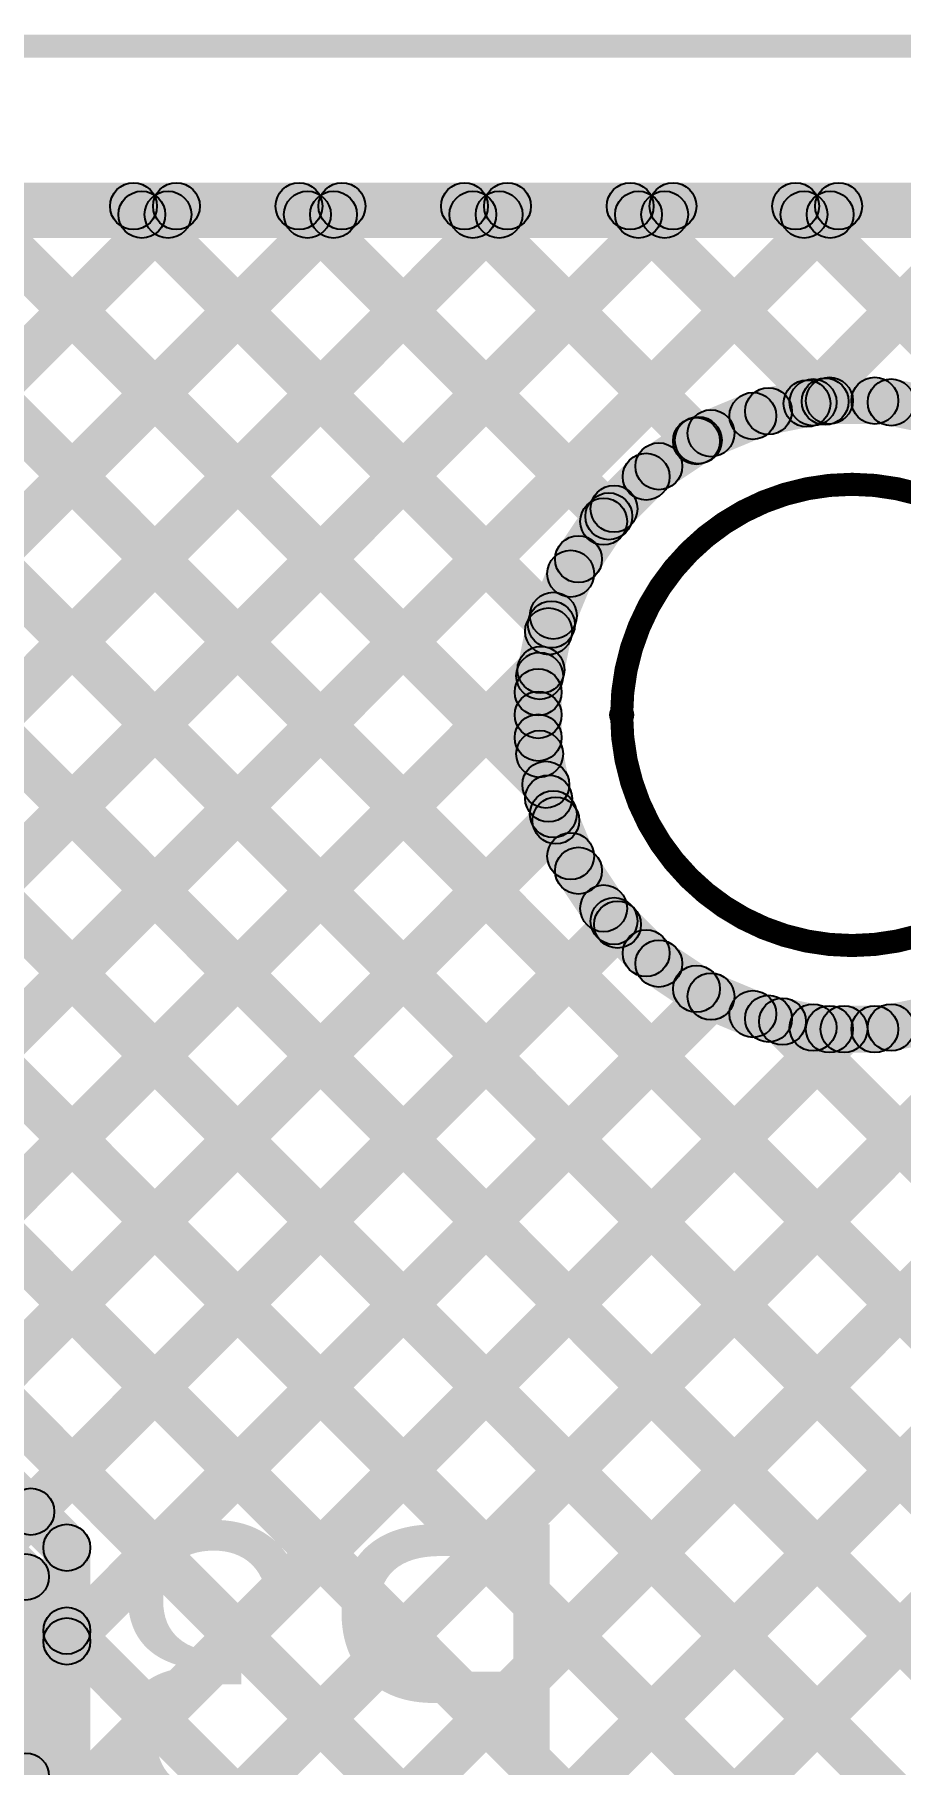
# Model space of a CAD drawing. Header units: millimetres. Extents: x 0 to 5.55, y 0 to 1.02.
# Drawn here: x 3.4825 to 3.6304, y 0.729 to 1.0243 of the extents above; entities that cross this region are included whole.
import ezdxf

# ---------------------------------------------------------------- set-up
doc = ezdxf.new("R2010")
doc.units = ezdxf.units.MM
doc.header["$MEASUREMENT"] = 0
for name, color, linetype in [('BottomLayer', 5, 'Continuous'), ('BottomOverlay', 54, 'Continuous'), ('BottomPaste', 16, 'Continuous'), ('BottomSolder', 6, 'Continuous'), ('Mechanical2', 216, 'Continuous'), ('MultiLayer', 9, 'Continuous'), ('TopLayer', 1, 'Continuous')]:
    doc.layers.add(name, color=color, linetype=linetype)

# ---------------------------------------------------------------- blocks, each defined once
blk = doc.blocks.new('TEST_POINT_B_24')
at = {"layer": 'BottomLayer'}
blk.add_hatch(color=5, dxfattribs=at).paths.add_polyline_path([(0.015, 0.03), (-0.015, 0.03), (-0.03, 0.015), (-0.03, -0.015), (-0.015, -0.03), (0.015, -0.03), (0.03, -0.015), (0.03, 0.015)])
at = {"layer": 'BottomOverlay'}
for points in [[(-0.01978, 0.03978), (-0.01422, 0.03422), (-0.03422, 0.01422), (-0.03978, 0.01978)], [(0.017, 0.04094), (0.017, 0.03306), (-0.017, 0.03306), (-0.017, 0.04094)], [(0.017, 0.04094), (0.017, 0.03306), (-0.017, 0.03306), (-0.017, 0.04094)], [(0.03978, 0.01978), (0.03422, 0.01422), (0.01422, 0.03422), (0.01978, 0.03978)], [(-0.04094, 0.017), (-0.03306, 0.017), (-0.03306, -0.017), (-0.04094, -0.017)], [(0.03306, 0.017), (0.04094, 0.017), (0.04094, -0.017), (0.03306, -0.017)], [(-0.01422, -0.03422), (-0.01978, -0.03978), (-0.03978, -0.01978), (-0.03422, -0.01422)], [(0.03422, -0.01422), (0.03978, -0.01978), (0.01978, -0.03978), (0.01422, -0.03422)], [(0.017, -0.03306), (0.017, -0.04094), (-0.017, -0.04094), (-0.017, -0.03306)], [(0.017, -0.03306), (0.017, -0.04094), (-0.017, -0.04094), (-0.017, -0.03306)]]:
    blk.add_hatch(color=54, dxfattribs=at).paths.add_polyline_path(points)
h = blk.add_hatch(color=54, dxfattribs=at)
edge = h.paths.add_edge_path()
edge.add_arc((-0.017, 0.037), 0.00394, 0, 360)
h = blk.add_hatch(color=54, dxfattribs=at)
edge = h.paths.add_edge_path()
edge.add_arc((-0.017, 0.037), 0.00394, 0, 360)
h = blk.add_hatch(color=54, dxfattribs=at)
edge = h.paths.add_edge_path()
edge.add_arc((-0.017, 0.037), 0.00394, 0, 360)
h = blk.add_hatch(color=54, dxfattribs=at)
edge = h.paths.add_edge_path()
edge.add_arc((0.017, 0.037), 0.00394, 0, 360)
h = blk.add_hatch(color=54, dxfattribs=at)
edge = h.paths.add_edge_path()
edge.add_arc((0.017, 0.037), 0.00394, 0, 360)
h = blk.add_hatch(color=54, dxfattribs=at)
edge = h.paths.add_edge_path()
edge.add_arc((0.017, 0.037), 0.00394, 0, 360)
h = blk.add_hatch(color=54, dxfattribs=at)
edge = h.paths.add_edge_path()
edge.add_arc((-0.037, 0.017), 0.00394, 0, 360)
h = blk.add_hatch(color=54, dxfattribs=at)
edge = h.paths.add_edge_path()
edge.add_arc((-0.037, 0.017), 0.00394, 0, 360)
h = blk.add_hatch(color=54, dxfattribs=at)
edge = h.paths.add_edge_path()
edge.add_arc((0.037, 0.017), 0.00394, 0, 360)
h = blk.add_hatch(color=54, dxfattribs=at)
edge = h.paths.add_edge_path()
edge.add_arc((0.037, 0.017), 0.00394, 0, 360)
h = blk.add_hatch(color=54, dxfattribs=at)
edge = h.paths.add_edge_path()
edge.add_arc((-0.037, -0.017), 0.00394, 0, 360)
h = blk.add_hatch(color=54, dxfattribs=at)
edge = h.paths.add_edge_path()
edge.add_arc((-0.037, -0.017), 0.00394, 0, 360)
h = blk.add_hatch(color=54, dxfattribs=at)
edge = h.paths.add_edge_path()
edge.add_arc((0.037, -0.017), 0.00394, 0, 360)
h = blk.add_hatch(color=54, dxfattribs=at)
edge = h.paths.add_edge_path()
edge.add_arc((0.037, -0.017), 0.00394, 0, 360)
h = blk.add_hatch(color=54, dxfattribs=at)
edge = h.paths.add_edge_path()
edge.add_arc((-0.017, -0.037), 0.00394, 0, 360)
h = blk.add_hatch(color=54, dxfattribs=at)
edge = h.paths.add_edge_path()
edge.add_arc((-0.017, -0.037), 0.00394, 0, 360)
h = blk.add_hatch(color=54, dxfattribs=at)
edge = h.paths.add_edge_path()
edge.add_arc((-0.017, -0.037), 0.00394, 0, 360)
h = blk.add_hatch(color=54, dxfattribs=at)
edge = h.paths.add_edge_path()
edge.add_arc((0.017, -0.037), 0.00394, 0, 360)
h = blk.add_hatch(color=54, dxfattribs=at)
edge = h.paths.add_edge_path()
edge.add_arc((0.017, -0.037), 0.00394, 0, 360)
h = blk.add_hatch(color=54, dxfattribs=at)
edge = h.paths.add_edge_path()
edge.add_arc((0.017, -0.037), 0.00394, 0, 360)
at = {"layer": 'BottomPaste'}
blk.add_hatch(color=16, dxfattribs=at).paths.add_polyline_path([(0.015, 0.03), (-0.015, 0.03), (-0.03, 0.015), (-0.03, -0.015), (-0.015, -0.03), (0.015, -0.03), (0.03, -0.015), (0.03, 0.015)])
at = {"layer": 'BottomSolder'}
blk.add_hatch(color=6, dxfattribs=at).paths.add_polyline_path([(0.017, 0.034), (-0.017, 0.034), (-0.034, 0.017), (-0.034, -0.017), (-0.017, -0.034), (0.017, -0.034), (0.034, -0.017), (0.034, 0.017)])
at = {"layer": 'BottomOverlay'}
for centre in [(-0.017, 0.037), (-0.017, 0.037), (-0.017, 0.037), (0.017, 0.037), (0.017, 0.037), (0.017, 0.037), (-0.037, 0.017), (-0.037, 0.017), (0.037, 0.017), (0.037, 0.017), (-0.037, -0.017), (-0.037, -0.017), (0.037, -0.017), (0.037, -0.017), (-0.017, -0.037), (-0.017, -0.037), (-0.017, -0.037), (0.017, -0.037), (0.017, -0.037), (0.017, -0.037)]:
    blk.add_circle(centre, 0.00394, dxfattribs=at)

msp = doc.modelspace()

# ---------------------------------------------------------------- hatches: boundary and pattern name
at = {"layer": 'BottomLayer'}
for points in [[(0.054, 0.991), (0.054, 0.999), (5.502, 0.999), (5.502, 0.991)], [(3.27028, 0.99217), (3.27594, 0.99783), (3.97644, 0.29733), (3.97078, 0.29167)], [(3.29255, 0.77517), (3.28689, 0.78083), (3.50389, 0.99783), (3.50955, 0.99217)], [(3.29856, 0.99217), (3.30422, 0.99783), (4.00472, 0.29733), (3.99906, 0.29167)], [(3.32083, 0.77517), (3.31517, 0.78083), (3.53217, 0.99783), (3.53783, 0.99217)], [(3.32685, 0.99217), (3.33251, 0.99783), (4.03301, 0.29733), (4.02735, 0.29167)], [(3.34912, 0.77517), (3.34346, 0.78083), (3.56046, 0.99783), (3.56612, 0.99217)], [(3.35513, 0.99217), (3.36079, 0.99783), (4.06129, 0.29733), (4.05563, 0.29167)], [(3.3774, 0.77517), (3.37174, 0.78083), (3.58874, 0.99783), (3.5944, 0.99217)], [(3.37795, 0.49288), (3.37229, 0.49854), (3.87159, 0.99783), (3.87724, 0.99217)], [(3.38143, 0.55293), (3.37578, 0.55859), (3.81502, 0.99783), (3.82067, 0.99217)], [(3.38143, 0.52465), (3.37578, 0.5303), (3.8433, 0.99783), (3.84896, 0.99217)], [(3.38143, 0.58122), (3.37578, 0.58687), (3.78673, 0.99783), (3.79239, 0.99217)], [(3.38342, 0.99217), (3.38907, 0.99783), (4.08957, 0.29733), (4.08392, 0.29167)], [(3.39568, 0.76517), (3.39003, 0.77083), (3.61703, 0.99783), (3.62268, 0.99217)], [(3.4117, 0.99217), (3.41736, 0.99783), (4.11786, 0.29733), (4.1122, 0.29167)], [(3.43999, 0.99217), (3.44564, 0.99783), (4.14614, 0.29733), (4.14049, 0.29167)], [(3.46827, 0.99217), (3.47393, 0.99783), (3.57266, 0.89909), (3.56701, 0.89344)], [(3.49655, 0.99217), (3.50221, 0.99783), (3.57362, 0.92642), (3.56796, 0.92077)], [(3.52484, 0.99217), (3.5305, 0.99783), (3.58343, 0.9449), (3.57777, 0.93924)], [(3.55312, 0.99217), (3.55878, 0.99783), (3.59873, 0.95788), (3.59307, 0.95222)], [(3.58141, 0.99217), (3.58706, 0.99783), (3.6204, 0.96449), (3.61475, 0.95883)], [(3.60969, 0.99217), (3.61535, 0.99783), (4.31585, 0.29733), (4.31019, 0.29167)], [(3.61729, 0.95849), (3.61163, 0.96415), (3.64531, 0.99783), (3.65097, 0.99217)], [(3.61829, 0.9578), (3.61829, 0.9658), (3.62604, 0.9658), (3.62604, 0.9578)], [(3.59958, 0.95254), (3.59652, 0.95993), (3.60369, 0.9629), (3.60675, 0.95551)], [(3.60867, 0.95609), (3.60711, 0.96394), (3.61472, 0.96545), (3.61628, 0.95761)], [(3.62805, 0.95761), (3.62961, 0.96545), (3.63721, 0.96394), (3.63565, 0.95609)], [(3.59136, 0.94728), (3.58691, 0.95393), (3.59336, 0.95824), (3.59781, 0.95159)], [(3.58432, 0.94052), (3.57866, 0.94618), (3.58414, 0.95166), (3.5898, 0.946)], [(3.57873, 0.93252), (3.57208, 0.93696), (3.57639, 0.94341), (3.58304, 0.93896)], [(3.57481, 0.92357), (3.56742, 0.92664), (3.57039, 0.9338), (3.57778, 0.93074)], [(3.57272, 0.91404), (3.56487, 0.9156), (3.56638, 0.92321), (3.57423, 0.92165)], [(3.44397, 0.78517), (3.43831, 0.79083), (3.56617, 0.91869), (3.57183, 0.91303)], [(3.57252, 0.90816), (3.56452, 0.90816), (3.56452, 0.91204), (3.57252, 0.91204)], [(3.57252, 0.90428), (3.56452, 0.90428), (3.56452, 0.90816), (3.57252, 0.90816)], [(3.56487, 0.90072), (3.57272, 0.90228), (3.57423, 0.89467), (3.56638, 0.89311)], [(3.47054, 0.78346), (3.46488, 0.78912), (3.56873, 0.89297), (3.57439, 0.88731)], [(3.56742, 0.88968), (3.57481, 0.89274), (3.57778, 0.88558), (3.57039, 0.88252)], [(3.57208, 0.87936), (3.57873, 0.8838), (3.58304, 0.87735), (3.57639, 0.87291)], [(3.48468, 0.76932), (3.47903, 0.77497), (3.57925, 0.8752), (3.58491, 0.86955)], [(3.57866, 0.87014), (3.58432, 0.8758), (3.5898, 0.87031), (3.58414, 0.86466)], [(3.58691, 0.86238), (3.59136, 0.86904), (3.59781, 0.86473), (3.59336, 0.85807)], [(3.49083, 0.74718), (3.48517, 0.75284), (3.59524, 0.8629), (3.6009, 0.85725)], [(3.59652, 0.85639), (3.59958, 0.86378), (3.60675, 0.86081), (3.60369, 0.85342)], [(3.60711, 0.85238), (3.60867, 0.86022), (3.61628, 0.85871), (3.61472, 0.85087)], [(3.62961, 0.85087), (3.62805, 0.85871), (3.63565, 0.86022), (3.63721, 0.85238)], [(3.37883, 0.60689), (3.37317, 0.61255), (3.61796, 0.85734), (3.62362, 0.85169)], [(3.60744, 0.853), (3.6131, 0.85866), (4.17443, 0.29733), (4.16877, 0.29167)], [(3.61829, 0.85051), (3.61829, 0.85851), (3.62604, 0.85851), (3.62604, 0.85051)], [(3.46317, 0.78517), (3.46883, 0.79083), (3.49083, 0.76883), (3.48517, 0.76317)], [(3.492, 0.722), (3.484, 0.722), (3.484, 0.766), (3.492, 0.766)], [(3.48517, 0.749), (3.49083, 0.75465), (3.94815, 0.29733), (3.9425, 0.29167)]]:
    msp.add_hatch(color=5, dxfattribs=at).paths.add_polyline_path(points)
h = msp.add_hatch(color=5, dxfattribs=at)
edge = h.paths.add_edge_path()
edge.add_arc((3.49938, 0.995), 0.004, 0, 360)
h = msp.add_hatch(color=5, dxfattribs=at)
edge = h.paths.add_edge_path()
edge.add_arc((3.50672, 0.995), 0.004, 0, 360)
h = msp.add_hatch(color=5, dxfattribs=at)
edge = h.paths.add_edge_path()
edge.add_arc((3.52767, 0.995), 0.004, 0, 360)
h = msp.add_hatch(color=5, dxfattribs=at)
edge = h.paths.add_edge_path()
edge.add_arc((3.535, 0.995), 0.004, 0, 360)
h = msp.add_hatch(color=5, dxfattribs=at)
edge = h.paths.add_edge_path()
edge.add_arc((3.55595, 0.995), 0.004, 0, 360)
h = msp.add_hatch(color=5, dxfattribs=at)
edge = h.paths.add_edge_path()
edge.add_arc((3.56329, 0.995), 0.004, 0, 360)
h = msp.add_hatch(color=5, dxfattribs=at)
edge = h.paths.add_edge_path()
edge.add_arc((3.58424, 0.995), 0.004, 0, 360)
h = msp.add_hatch(color=5, dxfattribs=at)
edge = h.paths.add_edge_path()
edge.add_arc((3.59157, 0.995), 0.004, 0, 360)
h = msp.add_hatch(color=5, dxfattribs=at)
edge = h.paths.add_edge_path()
edge.add_arc((3.61252, 0.995), 0.004, 0, 360)
h = msp.add_hatch(color=5, dxfattribs=at)
edge = h.paths.add_edge_path()
edge.add_arc((3.61986, 0.995), 0.004, 0, 360)
h = msp.add_hatch(color=5, dxfattribs=at)
edge = h.paths.add_edge_path()
edge.add_arc((3.61757, 0.96166), 0.004, 0, 360)
h = msp.add_hatch(color=5, dxfattribs=at)
edge = h.paths.add_edge_path()
edge.add_arc((3.61829, 0.9618), 0.004, 0, 360)
h = msp.add_hatch(color=5, dxfattribs=at)
edge = h.paths.add_edge_path()
edge.add_arc((3.62604, 0.9618), 0.004, 0, 360)
h = msp.add_hatch(color=5, dxfattribs=at)
edge = h.paths.add_edge_path()
edge.add_arc((3.60522, 0.9592), 0.004, 0, 360)
h = msp.add_hatch(color=5, dxfattribs=at)
edge = h.paths.add_edge_path()
edge.add_arc((3.60789, 0.96002), 0.004, 0, 360)
h = msp.add_hatch(color=5, dxfattribs=at)
edge = h.paths.add_edge_path()
edge.add_arc((3.61446, 0.96132), 0.004, 0, 360)
h = msp.add_hatch(color=5, dxfattribs=at)
edge = h.paths.add_edge_path()
edge.add_arc((3.6155, 0.96153), 0.004, 0, 360)
h = msp.add_hatch(color=5, dxfattribs=at)
edge = h.paths.add_edge_path()
edge.add_arc((3.62883, 0.96153), 0.004, 0, 360)
h = msp.add_hatch(color=5, dxfattribs=at)
edge = h.paths.add_edge_path()
edge.add_arc((3.59805, 0.95624), 0.004, 0, 360)
h = msp.add_hatch(color=5, dxfattribs=at)
edge = h.paths.add_edge_path()
edge.add_arc((3.59558, 0.95492), 0.004, 0, 360)
h = msp.add_hatch(color=5, dxfattribs=at)
edge = h.paths.add_edge_path()
edge.add_arc((3.5959, 0.95505), 0.004, 0, 360)
h = msp.add_hatch(color=5, dxfattribs=at)
edge = h.paths.add_edge_path()
edge.add_arc((3.58914, 0.95061), 0.004, 0, 360)
h = msp.add_hatch(color=5, dxfattribs=at)
edge = h.paths.add_edge_path()
edge.add_arc((3.58697, 0.94883), 0.004, 0, 360)
h = msp.add_hatch(color=5, dxfattribs=at)
edge = h.paths.add_edge_path()
edge.add_arc((3.57971, 0.94119), 0.004, 0, 360)
h = msp.add_hatch(color=5, dxfattribs=at)
edge = h.paths.add_edge_path()
edge.add_arc((3.5806, 0.94207), 0.004, 0, 360)
h = msp.add_hatch(color=5, dxfattribs=at)
edge = h.paths.add_edge_path()
edge.add_arc((3.58149, 0.94335), 0.004, 0, 360)
h = msp.add_hatch(color=5, dxfattribs=at)
edge = h.paths.add_edge_path()
edge.add_arc((3.57409, 0.93227), 0.004, 0, 360)
h = msp.add_hatch(color=5, dxfattribs=at)
edge = h.paths.add_edge_path()
edge.add_arc((3.57541, 0.93474), 0.004, 0, 360)
h = msp.add_hatch(color=5, dxfattribs=at)
edge = h.paths.add_edge_path()
edge.add_arc((3.57079, 0.92359), 0.004, 0, 360)
h = msp.add_hatch(color=5, dxfattribs=at)
edge = h.paths.add_edge_path()
edge.add_arc((3.57112, 0.9251), 0.004, 0, 360)
h = msp.add_hatch(color=5, dxfattribs=at)
edge = h.paths.add_edge_path()
edge.add_arc((3.57031, 0.92243), 0.004, 0, 360)
h = msp.add_hatch(color=5, dxfattribs=at)
edge = h.paths.add_edge_path()
edge.add_arc((3.56879, 0.91482), 0.004, 0, 360)
h = msp.add_hatch(color=5, dxfattribs=at)
edge = h.paths.add_edge_path()
edge.add_arc((3.569, 0.91586), 0.004, 0, 360)
h = msp.add_hatch(color=5, dxfattribs=at)
edge = h.paths.add_edge_path()
edge.add_arc((3.56852, 0.91204), 0.004, 0, 360)
h = msp.add_hatch(color=5, dxfattribs=at)
edge = h.paths.add_edge_path()
edge.add_arc((3.56852, 0.90816), 0.004, 0, 360)
h = msp.add_hatch(color=5, dxfattribs=at)
edge = h.paths.add_edge_path()
edge.add_arc((3.56852, 0.90816), 0.004, 0, 360)
h = msp.add_hatch(color=5, dxfattribs=at)
edge = h.paths.add_edge_path()
edge.add_arc((3.56852, 0.90428), 0.004, 0, 360)
h = msp.add_hatch(color=5, dxfattribs=at)
edge = h.paths.add_edge_path()
edge.add_arc((3.56879, 0.9015), 0.004, 0, 360)
h = msp.add_hatch(color=5, dxfattribs=at)
edge = h.paths.add_edge_path()
edge.add_arc((3.56983, 0.89626), 0.004, 0, 360)
h = msp.add_hatch(color=5, dxfattribs=at)
edge = h.paths.add_edge_path()
edge.add_arc((3.57031, 0.89389), 0.004, 0, 360)
h = msp.add_hatch(color=5, dxfattribs=at)
edge = h.paths.add_edge_path()
edge.add_arc((3.57112, 0.89121), 0.004, 0, 360)
h = msp.add_hatch(color=5, dxfattribs=at)
edge = h.paths.add_edge_path()
edge.add_arc((3.57156, 0.89014), 0.004, 0, 360)
h = msp.add_hatch(color=5, dxfattribs=at)
edge = h.paths.add_edge_path()
edge.add_arc((3.57409, 0.88405), 0.004, 0, 360)
h = msp.add_hatch(color=5, dxfattribs=at)
edge = h.paths.add_edge_path()
edge.add_arc((3.57541, 0.88158), 0.004, 0, 360)
h = msp.add_hatch(color=5, dxfattribs=at)
edge = h.paths.add_edge_path()
edge.add_arc((3.57971, 0.87513), 0.004, 0, 360)
h = msp.add_hatch(color=5, dxfattribs=at)
edge = h.paths.add_edge_path()
edge.add_arc((3.58149, 0.87297), 0.004, 0, 360)
h = msp.add_hatch(color=5, dxfattribs=at)
edge = h.paths.add_edge_path()
edge.add_arc((3.58208, 0.87237), 0.004, 0, 360)
h = msp.add_hatch(color=5, dxfattribs=at)
edge = h.paths.add_edge_path()
edge.add_arc((3.58697, 0.86748), 0.004, 0, 360)
h = msp.add_hatch(color=5, dxfattribs=at)
edge = h.paths.add_edge_path()
edge.add_arc((3.58914, 0.86571), 0.004, 0, 360)
h = msp.add_hatch(color=5, dxfattribs=at)
edge = h.paths.add_edge_path()
edge.add_arc((3.59558, 0.8614), 0.004, 0, 360)
h = msp.add_hatch(color=5, dxfattribs=at)
edge = h.paths.add_edge_path()
edge.add_arc((3.59805, 0.86008), 0.004, 0, 360)
h = msp.add_hatch(color=5, dxfattribs=at)
edge = h.paths.add_edge_path()
edge.add_arc((3.59807, 0.86008), 0.004, 0, 360)
h = msp.add_hatch(color=5, dxfattribs=at)
edge = h.paths.add_edge_path()
edge.add_arc((3.60522, 0.85711), 0.004, 0, 360)
h = msp.add_hatch(color=5, dxfattribs=at)
edge = h.paths.add_edge_path()
edge.add_arc((3.60789, 0.8563), 0.004, 0, 360)
h = msp.add_hatch(color=5, dxfattribs=at)
edge = h.paths.add_edge_path()
edge.add_arc((3.61027, 0.85583), 0.004, 0, 360)
h = msp.add_hatch(color=5, dxfattribs=at)
edge = h.paths.add_edge_path()
edge.add_arc((3.6155, 0.85479), 0.004, 0, 360)
h = msp.add_hatch(color=5, dxfattribs=at)
edge = h.paths.add_edge_path()
edge.add_arc((3.61829, 0.85451), 0.004, 0, 360)
h = msp.add_hatch(color=5, dxfattribs=at)
edge = h.paths.add_edge_path()
edge.add_arc((3.62079, 0.85451), 0.004, 0, 360)
h = msp.add_hatch(color=5, dxfattribs=at)
edge = h.paths.add_edge_path()
edge.add_arc((3.62604, 0.85451), 0.004, 0, 360)
h = msp.add_hatch(color=5, dxfattribs=at)
edge = h.paths.add_edge_path()
edge.add_arc((3.62883, 0.85479), 0.004, 0, 360)
h = msp.add_hatch(color=5, dxfattribs=at)
edge = h.paths.add_edge_path()
edge.add_arc((3.48185, 0.77215), 0.004, 0, 360)
h = msp.add_hatch(color=5, dxfattribs=at)
edge = h.paths.add_edge_path()
edge.add_arc((3.488, 0.766), 0.004, 0, 360)
h = msp.add_hatch(color=5, dxfattribs=at)
edge = h.paths.add_edge_path()
edge.add_arc((3.488, 0.766), 0.004, 0, 360)
h = msp.add_hatch(color=5, dxfattribs=at)
edge = h.paths.add_edge_path()
edge.add_arc((3.488, 0.75182), 0.004, 0, 360)
h = msp.add_hatch(color=5, dxfattribs=at)
edge = h.paths.add_edge_path()
edge.add_arc((3.488, 0.75001), 0.004, 0, 360)
at = {"layer": 'Mechanical2'}
msp.add_hatch(color=216, dxfattribs=at).paths.add_polyline_path([(0.00012, 1.02036), (0.00012, 1.0243), (5.5513, 1.0243), (5.5513, 1.02036)])
h = msp.add_hatch(color=216, dxfattribs=at)
edge = h.paths.add_edge_path()
edge.add_arc((3.58279, 0.90816), 0.00197, 0, 360)
at = {"layer": 'TopLayer'}
for points in [[(0.055, 0.98957), (0.055, 0.99757), (5.503, 0.99757), (5.503, 0.98957)], [(2.90867, 0.36301), (2.90302, 0.36867), (3.53074, 0.9964), (3.5364, 0.99074)], [(2.93162, 0.35767), (2.92596, 0.36333), (3.55903, 0.9964), (3.56468, 0.99074)], [(2.9599, 0.35767), (2.95424, 0.36333), (3.58731, 0.9964), (3.59297, 0.99074)], [(2.98818, 0.35767), (2.98253, 0.36333), (3.61559, 0.9964), (3.62125, 0.99074)], [(3.15789, 0.35767), (3.15223, 0.36333), (3.7853, 0.9964), (3.79096, 0.99074)], [(3.18617, 0.35767), (3.18052, 0.36333), (3.81358, 0.9964), (3.81924, 0.99074)], [(3.21446, 0.35767), (3.2088, 0.36333), (3.84187, 0.9964), (3.84753, 0.99074)], [(3.21514, 0.99074), (3.2208, 0.9964), (3.90487, 0.31233), (3.89921, 0.30667)], [(3.24274, 0.35767), (3.23709, 0.36333), (3.87015, 0.9964), (3.87581, 0.99074)], [(3.24728, 0.7299), (3.24162, 0.73556), (3.50246, 0.9964), (3.50811, 0.99074)], [(3.24343, 0.99074), (3.24908, 0.9964), (3.93315, 0.31233), (3.9275, 0.30667)], [(3.27171, 0.99074), (3.27737, 0.9964), (3.96144, 0.31233), (3.95578, 0.30667)], [(3.3, 0.99074), (3.30565, 0.9964), (3.98972, 0.31233), (3.98406, 0.30667)], [(3.32828, 0.99074), (3.33394, 0.9964), (4.01801, 0.31233), (4.01235, 0.30667)], [(3.35656, 0.99074), (3.36222, 0.9964), (4.04629, 0.31233), (4.04063, 0.30667)], [(3.38485, 0.99074), (3.39051, 0.9964), (4.07457, 0.31233), (4.06892, 0.30667)], [(3.41313, 0.99074), (3.41879, 0.9964), (4.10286, 0.31233), (4.0972, 0.30667)], [(3.44142, 0.99074), (3.44707, 0.9964), (4.13114, 0.31233), (4.12549, 0.30667)], [(3.4697, 0.99074), (3.47536, 0.9964), (3.57266, 0.89909), (3.56701, 0.89344)], [(3.49799, 0.99074), (3.50364, 0.9964), (3.57362, 0.92642), (3.56796, 0.92077)], [(3.52627, 0.99074), (3.53193, 0.9964), (3.58343, 0.9449), (3.57777, 0.93924)], [(3.55456, 0.99074), (3.56021, 0.9964), (3.59873, 0.95788), (3.59307, 0.95222)], [(3.58284, 0.99074), (3.5885, 0.9964), (3.6204, 0.96449), (3.61475, 0.95883)], [(3.61112, 0.99074), (3.61678, 0.9964), (4.29735, 0.31583), (4.29169, 0.31017)], [(3.61729, 0.95849), (3.61163, 0.96415), (3.64388, 0.9964), (3.64954, 0.99074)], [(3.61829, 0.9578), (3.61829, 0.9658), (3.62604, 0.9658), (3.62604, 0.9578)], [(3.59958, 0.95254), (3.59652, 0.95993), (3.60369, 0.9629), (3.60675, 0.95551)], [(3.60867, 0.95609), (3.60711, 0.96394), (3.61472, 0.96545), (3.61628, 0.95761)], [(3.62805, 0.95761), (3.62961, 0.96545), (3.63721, 0.96394), (3.63565, 0.95609)], [(3.59136, 0.94728), (3.58691, 0.95393), (3.59336, 0.95824), (3.59781, 0.95159)], [(3.58432, 0.94052), (3.57866, 0.94618), (3.58414, 0.95166), (3.5898, 0.946)], [(3.57873, 0.93252), (3.57208, 0.93696), (3.57639, 0.94341), (3.58304, 0.93896)], [(3.57481, 0.92357), (3.56742, 0.92664), (3.57039, 0.9338), (3.57778, 0.93074)], [(3.57272, 0.91404), (3.56487, 0.9156), (3.56638, 0.92321), (3.57423, 0.92165)], [(3.01647, 0.35767), (3.01081, 0.36333), (3.56617, 0.91869), (3.57183, 0.91303)], [(3.57252, 0.90816), (3.56452, 0.90816), (3.56452, 0.91204), (3.57252, 0.91204)], [(3.57252, 0.90428), (3.56452, 0.90428), (3.56452, 0.90816), (3.57252, 0.90816)], [(3.56487, 0.90072), (3.57272, 0.90228), (3.57423, 0.89467), (3.56638, 0.89311)], [(3.32425, 0.63717), (3.31859, 0.64283), (3.56873, 0.89297), (3.57439, 0.88731)], [(3.56742, 0.88968), (3.57481, 0.89274), (3.57778, 0.88558), (3.57039, 0.88252)], [(3.57208, 0.87936), (3.57873, 0.8838), (3.58304, 0.87735), (3.57639, 0.87291)], [(3.34028, 0.62491), (3.33462, 0.63057), (3.57925, 0.8752), (3.58491, 0.86955)], [(3.57866, 0.87014), (3.58432, 0.8758), (3.5898, 0.87031), (3.58414, 0.86466)], [(3.58691, 0.86238), (3.59136, 0.86904), (3.59781, 0.86473), (3.59336, 0.85807)], [(3.10132, 0.35767), (3.09566, 0.36333), (3.59524, 0.8629), (3.6009, 0.85725)], [(3.59652, 0.85639), (3.59958, 0.86378), (3.60675, 0.86081), (3.60369, 0.85342)], [(3.60711, 0.85238), (3.60867, 0.86022), (3.61628, 0.85871), (3.61472, 0.85087)], [(3.62961, 0.85087), (3.62805, 0.85871), (3.63565, 0.86022), (3.63721, 0.85238)], [(3.12961, 0.35767), (3.12395, 0.36333), (3.61796, 0.85734), (3.62362, 0.85169)], [(3.60744, 0.853), (3.6131, 0.85866), (4.15943, 0.31233), (4.15377, 0.30667)], [(3.61829, 0.85051), (3.61829, 0.85851), (3.62604, 0.85851), (3.62604, 0.85051)]]:
    msp.add_hatch(color=1, dxfattribs=at).paths.add_polyline_path(points)
h = msp.add_hatch(color=1, dxfattribs=at)
edge = h.paths.add_edge_path()
edge.add_arc((3.50081, 0.99357), 0.004, 0, 360)
h = msp.add_hatch(color=1, dxfattribs=at)
edge = h.paths.add_edge_path()
edge.add_arc((3.50529, 0.99357), 0.004, 0, 360)
h = msp.add_hatch(color=1, dxfattribs=at)
edge = h.paths.add_edge_path()
edge.add_arc((3.5291, 0.99357), 0.004, 0, 360)
h = msp.add_hatch(color=1, dxfattribs=at)
edge = h.paths.add_edge_path()
edge.add_arc((3.53357, 0.99357), 0.004, 0, 360)
h = msp.add_hatch(color=1, dxfattribs=at)
edge = h.paths.add_edge_path()
edge.add_arc((3.55738, 0.99357), 0.004, 0, 360)
h = msp.add_hatch(color=1, dxfattribs=at)
edge = h.paths.add_edge_path()
edge.add_arc((3.56185, 0.99357), 0.004, 0, 360)
h = msp.add_hatch(color=1, dxfattribs=at)
edge = h.paths.add_edge_path()
edge.add_arc((3.58567, 0.99357), 0.004, 0, 360)
h = msp.add_hatch(color=1, dxfattribs=at)
edge = h.paths.add_edge_path()
edge.add_arc((3.59014, 0.99357), 0.004, 0, 360)
h = msp.add_hatch(color=1, dxfattribs=at)
edge = h.paths.add_edge_path()
edge.add_arc((3.61395, 0.99357), 0.004, 0, 360)
h = msp.add_hatch(color=1, dxfattribs=at)
edge = h.paths.add_edge_path()
edge.add_arc((3.61842, 0.99357), 0.004, 0, 360)
h = msp.add_hatch(color=1, dxfattribs=at)
edge = h.paths.add_edge_path()
edge.add_arc((3.61757, 0.96166), 0.004, 0, 360)
h = msp.add_hatch(color=1, dxfattribs=at)
edge = h.paths.add_edge_path()
edge.add_arc((3.61829, 0.9618), 0.004, 0, 360)
h = msp.add_hatch(color=1, dxfattribs=at)
edge = h.paths.add_edge_path()
edge.add_arc((3.62604, 0.9618), 0.004, 0, 360)
h = msp.add_hatch(color=1, dxfattribs=at)
edge = h.paths.add_edge_path()
edge.add_arc((3.60522, 0.9592), 0.004, 0, 360)
h = msp.add_hatch(color=1, dxfattribs=at)
edge = h.paths.add_edge_path()
edge.add_arc((3.60789, 0.96002), 0.004, 0, 360)
h = msp.add_hatch(color=1, dxfattribs=at)
edge = h.paths.add_edge_path()
edge.add_arc((3.61446, 0.96132), 0.004, 0, 360)
h = msp.add_hatch(color=1, dxfattribs=at)
edge = h.paths.add_edge_path()
edge.add_arc((3.6155, 0.96153), 0.004, 0, 360)
h = msp.add_hatch(color=1, dxfattribs=at)
edge = h.paths.add_edge_path()
edge.add_arc((3.62883, 0.96153), 0.004, 0, 360)
h = msp.add_hatch(color=1, dxfattribs=at)
edge = h.paths.add_edge_path()
edge.add_arc((3.59805, 0.95624), 0.004, 0, 360)
h = msp.add_hatch(color=1, dxfattribs=at)
edge = h.paths.add_edge_path()
edge.add_arc((3.59558, 0.95492), 0.004, 0, 360)
h = msp.add_hatch(color=1, dxfattribs=at)
edge = h.paths.add_edge_path()
edge.add_arc((3.5959, 0.95505), 0.004, 0, 360)
h = msp.add_hatch(color=1, dxfattribs=at)
edge = h.paths.add_edge_path()
edge.add_arc((3.58914, 0.95061), 0.004, 0, 360)
h = msp.add_hatch(color=1, dxfattribs=at)
edge = h.paths.add_edge_path()
edge.add_arc((3.58697, 0.94883), 0.004, 0, 360)
h = msp.add_hatch(color=1, dxfattribs=at)
edge = h.paths.add_edge_path()
edge.add_arc((3.57971, 0.94119), 0.004, 0, 360)
h = msp.add_hatch(color=1, dxfattribs=at)
edge = h.paths.add_edge_path()
edge.add_arc((3.5806, 0.94207), 0.004, 0, 360)
h = msp.add_hatch(color=1, dxfattribs=at)
edge = h.paths.add_edge_path()
edge.add_arc((3.58149, 0.94335), 0.004, 0, 360)
h = msp.add_hatch(color=1, dxfattribs=at)
edge = h.paths.add_edge_path()
edge.add_arc((3.57409, 0.93227), 0.004, 0, 360)
h = msp.add_hatch(color=1, dxfattribs=at)
edge = h.paths.add_edge_path()
edge.add_arc((3.57541, 0.93474), 0.004, 0, 360)
h = msp.add_hatch(color=1, dxfattribs=at)
edge = h.paths.add_edge_path()
edge.add_arc((3.57079, 0.92359), 0.004, 0, 360)
h = msp.add_hatch(color=1, dxfattribs=at)
edge = h.paths.add_edge_path()
edge.add_arc((3.57112, 0.9251), 0.004, 0, 360)
h = msp.add_hatch(color=1, dxfattribs=at)
edge = h.paths.add_edge_path()
edge.add_arc((3.57031, 0.92243), 0.004, 0, 360)
h = msp.add_hatch(color=1, dxfattribs=at)
edge = h.paths.add_edge_path()
edge.add_arc((3.56879, 0.91482), 0.004, 0, 360)
h = msp.add_hatch(color=1, dxfattribs=at)
edge = h.paths.add_edge_path()
edge.add_arc((3.569, 0.91586), 0.004, 0, 360)
h = msp.add_hatch(color=1, dxfattribs=at)
edge = h.paths.add_edge_path()
edge.add_arc((3.56852, 0.91204), 0.004, 0, 360)
h = msp.add_hatch(color=1, dxfattribs=at)
edge = h.paths.add_edge_path()
edge.add_arc((3.56852, 0.90816), 0.004, 0, 360)
h = msp.add_hatch(color=1, dxfattribs=at)
edge = h.paths.add_edge_path()
edge.add_arc((3.56852, 0.90816), 0.004, 0, 360)
h = msp.add_hatch(color=1, dxfattribs=at)
edge = h.paths.add_edge_path()
edge.add_arc((3.56852, 0.90428), 0.004, 0, 360)
h = msp.add_hatch(color=1, dxfattribs=at)
edge = h.paths.add_edge_path()
edge.add_arc((3.56879, 0.9015), 0.004, 0, 360)
h = msp.add_hatch(color=1, dxfattribs=at)
edge = h.paths.add_edge_path()
edge.add_arc((3.56983, 0.89626), 0.004, 0, 360)
h = msp.add_hatch(color=1, dxfattribs=at)
edge = h.paths.add_edge_path()
edge.add_arc((3.57031, 0.89389), 0.004, 0, 360)
h = msp.add_hatch(color=1, dxfattribs=at)
edge = h.paths.add_edge_path()
edge.add_arc((3.57112, 0.89121), 0.004, 0, 360)
h = msp.add_hatch(color=1, dxfattribs=at)
edge = h.paths.add_edge_path()
edge.add_arc((3.57156, 0.89014), 0.004, 0, 360)
h = msp.add_hatch(color=1, dxfattribs=at)
edge = h.paths.add_edge_path()
edge.add_arc((3.57409, 0.88405), 0.004, 0, 360)
h = msp.add_hatch(color=1, dxfattribs=at)
edge = h.paths.add_edge_path()
edge.add_arc((3.57541, 0.88158), 0.004, 0, 360)
h = msp.add_hatch(color=1, dxfattribs=at)
edge = h.paths.add_edge_path()
edge.add_arc((3.57971, 0.87513), 0.004, 0, 360)
h = msp.add_hatch(color=1, dxfattribs=at)
edge = h.paths.add_edge_path()
edge.add_arc((3.58149, 0.87297), 0.004, 0, 360)
h = msp.add_hatch(color=1, dxfattribs=at)
edge = h.paths.add_edge_path()
edge.add_arc((3.58208, 0.87237), 0.004, 0, 360)
h = msp.add_hatch(color=1, dxfattribs=at)
edge = h.paths.add_edge_path()
edge.add_arc((3.58697, 0.86748), 0.004, 0, 360)
h = msp.add_hatch(color=1, dxfattribs=at)
edge = h.paths.add_edge_path()
edge.add_arc((3.58914, 0.86571), 0.004, 0, 360)
h = msp.add_hatch(color=1, dxfattribs=at)
edge = h.paths.add_edge_path()
edge.add_arc((3.59558, 0.8614), 0.004, 0, 360)
h = msp.add_hatch(color=1, dxfattribs=at)
edge = h.paths.add_edge_path()
edge.add_arc((3.59805, 0.86008), 0.004, 0, 360)
h = msp.add_hatch(color=1, dxfattribs=at)
edge = h.paths.add_edge_path()
edge.add_arc((3.59807, 0.86008), 0.004, 0, 360)
h = msp.add_hatch(color=1, dxfattribs=at)
edge = h.paths.add_edge_path()
edge.add_arc((3.60522, 0.85711), 0.004, 0, 360)
h = msp.add_hatch(color=1, dxfattribs=at)
edge = h.paths.add_edge_path()
edge.add_arc((3.60789, 0.8563), 0.004, 0, 360)
h = msp.add_hatch(color=1, dxfattribs=at)
edge = h.paths.add_edge_path()
edge.add_arc((3.61027, 0.85583), 0.004, 0, 360)
h = msp.add_hatch(color=1, dxfattribs=at)
edge = h.paths.add_edge_path()
edge.add_arc((3.6155, 0.85479), 0.004, 0, 360)
h = msp.add_hatch(color=1, dxfattribs=at)
edge = h.paths.add_edge_path()
edge.add_arc((3.61829, 0.85451), 0.004, 0, 360)
h = msp.add_hatch(color=1, dxfattribs=at)
edge = h.paths.add_edge_path()
edge.add_arc((3.62079, 0.85451), 0.004, 0, 360)
h = msp.add_hatch(color=1, dxfattribs=at)
edge = h.paths.add_edge_path()
edge.add_arc((3.62604, 0.85451), 0.004, 0, 360)
h = msp.add_hatch(color=1, dxfattribs=at)
edge = h.paths.add_edge_path()
edge.add_arc((3.62883, 0.85479), 0.004, 0, 360)

# ---------------------------------------------------------------- linework, layer by layer
at = {"layer": 'BottomLayer'}
for centre in [(3.49938, 0.995), (3.50672, 0.995), (3.52767, 0.995), (3.535, 0.995), (3.55595, 0.995), (3.56329, 0.995), (3.58424, 0.995), (3.59157, 0.995), (3.61252, 0.995), (3.61986, 0.995), (3.61757, 0.96166), (3.61829, 0.9618), (3.62604, 0.9618), (3.60522, 0.9592), (3.60789, 0.96002), (3.61446, 0.96132), (3.6155, 0.96153), (3.62883, 0.96153), (3.59805, 0.95624), (3.59558, 0.95492), (3.5959, 0.95505), (3.58914, 0.95061), (3.58697, 0.94883), (3.57971, 0.94119), (3.5806, 0.94207), (3.58149, 0.94335), (3.57409, 0.93227), (3.57541, 0.93474), (3.57079, 0.92359), (3.57112, 0.9251), (3.57031, 0.92243), (3.56879, 0.91482), (3.569, 0.91586), (3.56852, 0.91204), (3.56852, 0.90816), (3.56852, 0.90816), (3.56852, 0.90428), (3.56879, 0.9015), (3.56983, 0.89626), (3.57031, 0.89389), (3.57112, 0.89121), (3.57156, 0.89014), (3.57409, 0.88405), (3.57541, 0.88158), (3.57971, 0.87513), (3.58149, 0.87297), (3.58208, 0.87237), (3.58697, 0.86748), (3.58914, 0.86571), (3.59558, 0.8614), (3.59805, 0.86008), (3.59807, 0.86008), (3.60522, 0.85711), (3.60789, 0.8563), (3.61027, 0.85583), (3.6155, 0.85479), (3.61829, 0.85451), (3.62079, 0.85451), (3.62604, 0.85451), (3.62883, 0.85479), (3.48185, 0.77215), (3.488, 0.766), (3.488, 0.766), (3.488, 0.75182), (3.488, 0.75001)]:
    msp.add_circle(centre, 0.004, dxfattribs=at)
at = {"layer": 'Mechanical2', "const_width": 0.00394}
msp.add_lwpolyline([(3.66153, 0.90816, 1), (3.58279, 0.90816, 1)], format="xyb", close=True, dxfattribs=at)
at = {"layer": 'Mechanical2'}
msp.add_circle((3.58279, 0.90816), 0.00197, dxfattribs=at)
at = {"layer": 'MultiLayer'}
for p, q in [((3.60351, 0.94305), (3.61068, 0.94602)), ((3.61068, 0.94602), (3.61829, 0.94753)), ((3.61829, 0.94753), (3.62604, 0.94753)), ((3.62604, 0.94753), (3.63365, 0.94602)), ((3.59707, 0.93874), (3.60351, 0.94305)), ((3.59158, 0.93326), (3.59707, 0.93874)), ((3.58727, 0.92681), (3.59158, 0.93326)), ((3.58431, 0.91964), (3.58727, 0.92681)), ((3.58279, 0.91204), (3.58431, 0.91964)), ((3.58279, 0.90816), (3.58279, 0.91204)), ((3.58279, 0.90428), (3.58279, 0.90816)), ((3.58431, 0.89667), (3.58279, 0.90428)), ((3.58727, 0.88951), (3.58431, 0.89667)), ((3.59158, 0.88306), (3.58727, 0.88951)), ((3.59707, 0.87758), (3.59158, 0.88306)), ((3.60351, 0.87327), (3.59707, 0.87758)), ((3.61068, 0.8703), (3.60351, 0.87327)), ((3.61829, 0.86879), (3.61068, 0.8703)), ((3.62604, 0.86879), (3.61829, 0.86879)), ((3.63365, 0.8703), (3.62604, 0.86879))]:
    msp.add_line(p, q, dxfattribs=at)
at = {"layer": 'TopLayer'}
for centre in [(3.50081, 0.99357), (3.50529, 0.99357), (3.5291, 0.99357), (3.53357, 0.99357), (3.55738, 0.99357), (3.56185, 0.99357), (3.58567, 0.99357), (3.59014, 0.99357), (3.61395, 0.99357), (3.61842, 0.99357), (3.61757, 0.96166), (3.61829, 0.9618), (3.62604, 0.9618), (3.60522, 0.9592), (3.60789, 0.96002), (3.61446, 0.96132), (3.6155, 0.96153), (3.62883, 0.96153), (3.59805, 0.95624), (3.59558, 0.95492), (3.5959, 0.95505), (3.58914, 0.95061), (3.58697, 0.94883), (3.57971, 0.94119), (3.5806, 0.94207), (3.58149, 0.94335), (3.57409, 0.93227), (3.57541, 0.93474), (3.57079, 0.92359), (3.57112, 0.9251), (3.57031, 0.92243), (3.56879, 0.91482), (3.569, 0.91586), (3.56852, 0.91204), (3.56852, 0.90816), (3.56852, 0.90816), (3.56852, 0.90428), (3.56879, 0.9015), (3.56983, 0.89626), (3.57031, 0.89389), (3.57112, 0.89121), (3.57156, 0.89014), (3.57409, 0.88405), (3.57541, 0.88158), (3.57971, 0.87513), (3.58149, 0.87297), (3.58208, 0.87237), (3.58697, 0.86748), (3.58914, 0.86571), (3.59558, 0.8614), (3.59805, 0.86008), (3.59807, 0.86008), (3.60522, 0.85711), (3.60789, 0.8563), (3.61027, 0.85583), (3.6155, 0.85479), (3.61829, 0.85451), (3.62079, 0.85451), (3.62604, 0.85451), (3.62883, 0.85479)]:
    msp.add_circle(centre, 0.004, dxfattribs=at)

# ---------------------------------------------------------------- block references
at = {"rotation": 180}
msp.add_blockref('TEST_POINT_B_24', (3.444, 0.744), dxfattribs=at)

# ---------------------------------------------------------------- texts
at = {"layer": 'BottomOverlay', "text_generation_flag": 2}
msp.add_text('P3', height=0.05, dxfattribs=at).set_placement((3.576, 0.72))

doc.saveas('drawing.dxf')
